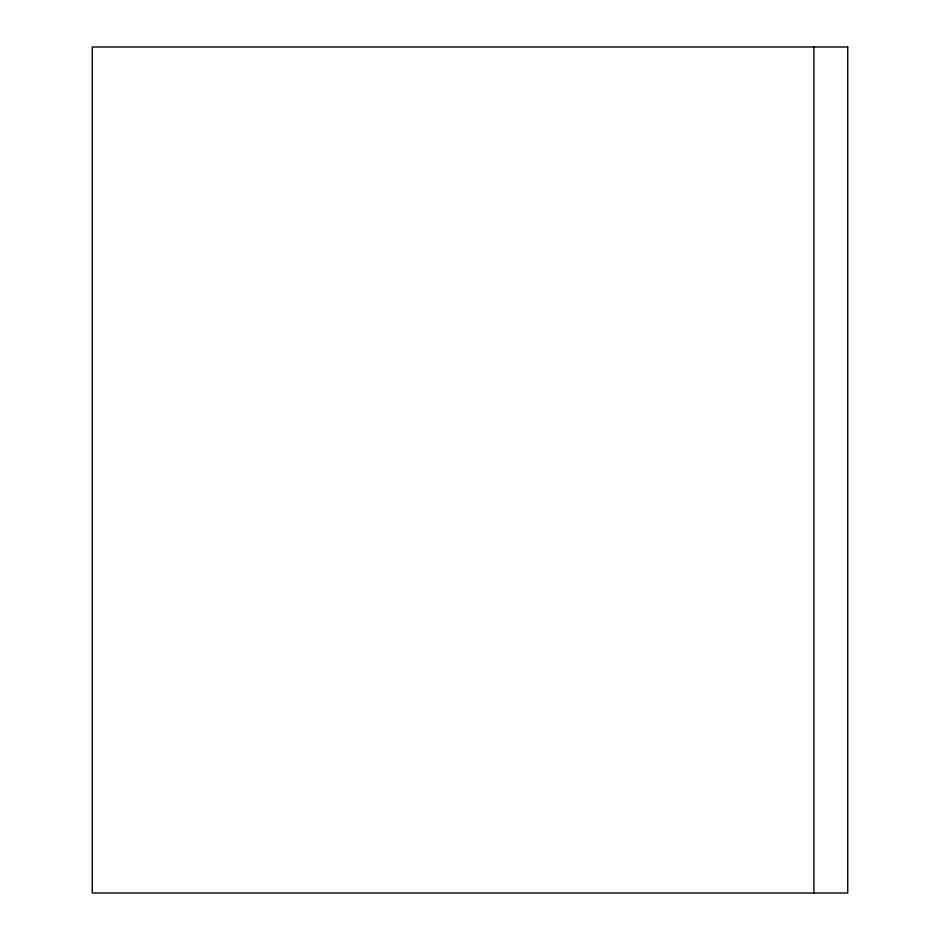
<?xml version="1.0" encoding="UTF-8"?>
<svg xmlns="http://www.w3.org/2000/svg" width="940" height="940" viewBox="0 0 940 940"><rect width="100%" height="100%" fill="white"/><g stroke="black" fill="none" stroke-linecap="round" stroke-linejoin="round"><path stroke-width="1.41" d="M813.899 47L813.899 893M847.739 47L92.261 47L92.261 893L847.739 893L847.739 47"/></g></svg>
